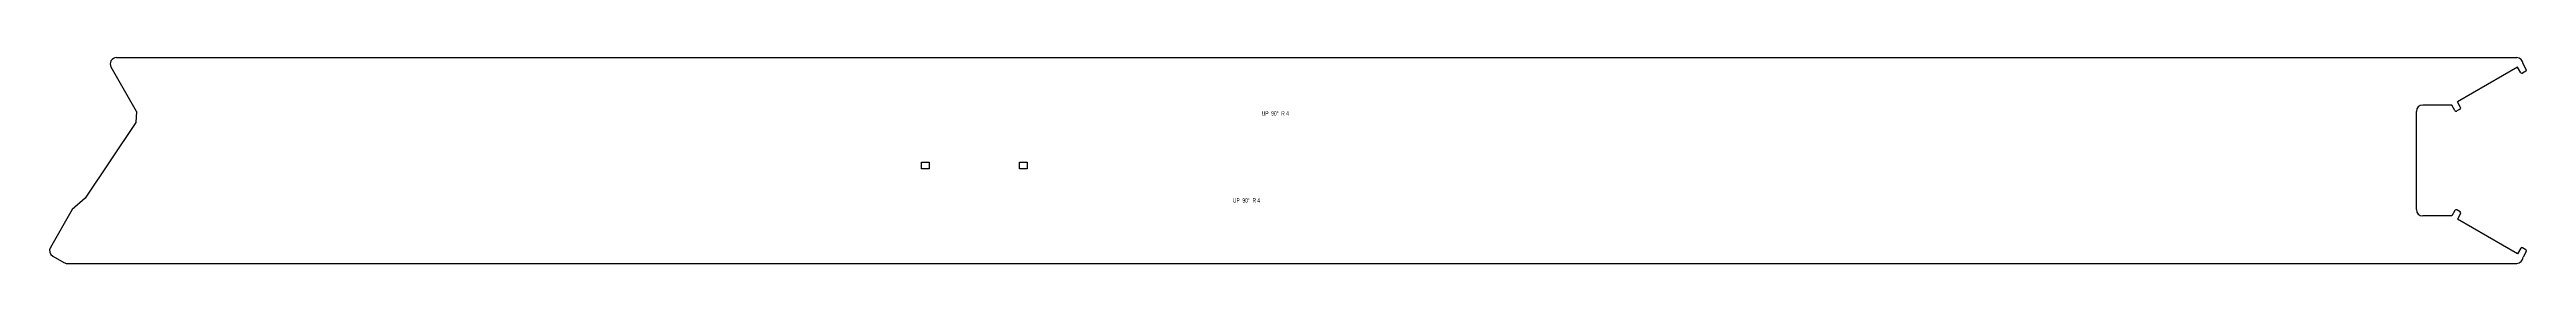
# Model space of a CAD drawing. Header units: millimetres. Extents: x 66 to 1991, y 862 to 1023.
import ezdxf

# ---------------------------------------------------------------- set-up
doc = ezdxf.new("R2010")
doc.units = ezdxf.units.MM
doc.layers.add('CUT', color=7, linetype='Continuous', lineweight=25)
doc.styles.add('SLDTEXTSTYLE0', font='TXT', dxfattribs={"width": 0.645833})

msp = doc.modelspace()

# ---------------------------------------------------------------- linework, layer by layer
at = {"layer": 'CUT', "color": 3}
for p, q in [((117.8, 1023), (1983.4, 1023)), ((133.4, 981), (113.5, 1015.5)), ((1984, 1015.5), (1937.3, 988.5)), ((1986.5, 1011.2), (1984, 1015.5)), ((1990.5, 1012.4), (1987.9, 1010.9)), ((1990.9, 1013.7), (1988.4, 1018)), ((1932.9, 986), (1910.4, 986)), ((1935.4, 981.7), (1932.9, 986)), ((1939.4, 982.9), (1936.8, 981.4)), ((1939.8, 984.2), (1937.3, 988.5)), ((132.7, 972.3), (93.4, 913.3)), ((133.4, 981), (132.7, 972.3)), ((1905.4, 904.5), (1905.4, 981)), ((743.5, 941.4), (749.5, 941.4)), ((743.5, 936.2), (743.5, 941.4)), ((749.5, 936.2), (743.5, 936.2)), ((749.5, 941.4), (749.5, 936.2)), ((819.7, 941.4), (825.7, 941.4)), ((819.7, 936.2), (819.7, 941.4)), ((825.7, 936.2), (819.7, 936.2)), ((825.7, 941.4), (825.7, 936.2)), ((93.4, 913.3), (83.4, 904.5)), ((83.4, 904.5), (66.4, 875)), ((1932.9, 899.5), (1910.4, 899.5)), ((1935.4, 903.8), (1932.9, 899.5)), ((1939.4, 902.7), (1936.8, 904.2)), ((1939.8, 901.3), (1937.3, 897)), ((1984, 870), (1937.3, 897)), ((68.2, 868.1), (76.9, 863.1)), ((1986.5, 874.3), (1984, 870)), ((1990.5, 873.2), (1987.9, 874.7)), ((1990.9, 871.8), (1988.4, 867.5)), ((79.4, 862.5), (1983.4, 862.5))]:
    msp.add_line(p, q, dxfattribs=at)
for centre, radius, start, end in [((117.8, 1018), 5, 90, 210), ((1983.4, 1018), 5, 0, 90), ((1987.4, 1011.7), 1, 210, 300), ((1990, 1013.2), 1, 300, 30), ((1910.4, 981), 5, 90, 180), ((1938.9, 983.7), 1, 300, 30), ((1936.3, 982.2), 1, 210, 300), ((1910.4, 904.5), 5, 180, 270), ((1936.3, 903.3), 1, 60, 150), ((1938.9, 901.8), 1, 330, 60), ((70.7, 872.5), 5, 150, 240), ((1983.4, 867.5), 5, 270, 0), ((1987.4, 873.8), 1, 60, 150), ((1990, 872.3), 1, 330, 60), ((79.4, 867.5), 5, 240, 270)]:
    msp.add_arc(centre, radius, start, end, dxfattribs=at)

# ---------------------------------------------------------------- texts
at = {"color": 7, "linetype": 'Continuous', "lineweight": 0, "char_height": 3.5, "attachment_point": 2, "style": 'SLDTEXTSTYLE0'}
for insert in [(1018.5, 981.2), (996.1, 913.4)]:
    msp.add_mtext('UP  90°  R 4', dxfattribs=dict(at, insert=insert))

doc.saveas('drawing.dxf')
